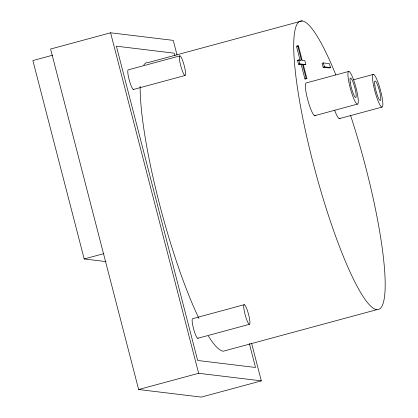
<?xml version="1.0" encoding="UTF-8"?>
<svg xmlns="http://www.w3.org/2000/svg" width="418" height="418" viewBox="0 0 418 418"><rect width="100%" height="100%" fill="white"/><g stroke="black" fill="none" stroke-linecap="round" stroke-linejoin="round"><path stroke-width="0.63" d="M177.018 54.91L173.261 40.379L110.587 32.797L50.588 49.031L138.645 389.519L201.319 397.1L261.318 380.866L251.678 343.591M52.579 55.223L32.876 60.558L84.185 258.956L106.067 261.605M302.162 20.9L148.615 62.449A149.456 24.871 74.9 0 0 143.813 65.077M179.949 55.866L128.336 69.832A10.168 1.693 74.9 0 0 129.418 80.716A10.168 1.693 74.9 0 0 133.802 89.196M133.42 89.473L185.033 75.506A10.168 1.693 74.9 0 0 182.786 60.965A10.168 1.693 74.9 0 0 179.656 60.584A10.168 1.693 74.9 0 0 185.033 75.506M303.505 64.827L305.856 64.607L304.837 60.678L302.188 60.359L298.462 45.954L297.741 45.865L296.451 46.215L300.176 60.62M297.6 46.184L298.462 45.954M305.856 64.607L303.202 64.288L306.927 78.694L306.206 78.605L302.48 64.2L301.19 64.55L298.541 64.226L297.522 60.302L298.813 59.952L301.467 60.27L297.741 45.865M298.541 64.226L299.831 63.881L302.48 64.2M323.401 62.925L322.111 63.275L323.124 67.204L329.154 67.93L330.445 67.58L329.426 63.651L323.401 62.925L324.415 66.854L330.445 67.58M323.124 67.204L324.415 66.854M301.19 64.55L304.915 78.955L306.206 78.605M306.927 78.694L304.915 78.955M348.873 71.405L306.295 82.926A16.945 2.821 74.9 0 0 308.092 101.072A16.945 2.821 74.9 0 0 315.397 115.201M353.424 79.801L373.462 74.378M314.759 115.666L357.343 104.145A16.945 2.821 74.9 0 0 353.602 79.906A16.945 2.821 74.9 0 0 348.382 79.274A16.945 2.821 74.9 0 0 357.343 104.145M339.348 118.639L381.927 107.118A16.945 2.821 74.9 0 0 378.185 82.879A16.945 2.821 74.9 0 0 372.971 82.247A16.945 2.821 74.9 0 0 381.927 107.118M84.185 258.956L103.889 253.621M244.3 304.68L192.688 318.647A10.168 1.693 74.9 0 0 193.764 329.536A10.168 1.693 74.9 0 0 198.148 338.01M197.766 338.293L249.379 324.321A10.168 1.693 74.9 0 0 247.137 309.78A10.168 1.693 74.9 0 0 244.002 309.404A10.168 1.693 74.9 0 0 249.379 324.321M376.837 309.66L223.29 351.209A149.456 24.871 74.9 0 1 208.43 336.109M138.645 389.519L198.644 373.284L261.318 380.866M297.522 60.302L298.583 60.427M298.813 59.952L299.831 63.881M174.891 55.709L174.238 53.18L116.387 46.184L197.667 360.478L255.518 367.474L249.316 343.491M110.587 32.797L198.644 373.284M339.986 118.174A16.945 2.821 74.9 0 1 334.619 110.138M198.973 318.542A149.456 24.871 74.9 0 1 140.124 86.301M350.488 115.18A149.456 24.871 74.9 0 1 375.751 309.414A149.456 24.871 74.9 0 1 299.194 98.8A149.456 24.871 74.9 0 1 335.847 74.911M374.873 85.674A10.11 1.682 74.9 0 0 380.218 100.513A10.11 1.682 74.9 0 0 377.987 86.051A10.11 1.682 74.9 0 0 374.873 85.674M350.289 82.701A10.11 1.682 74.9 0 0 355.634 97.54A10.11 1.682 74.9 0 0 353.403 83.078A10.11 1.682 74.9 0 0 350.289 82.701"/></g></svg>
